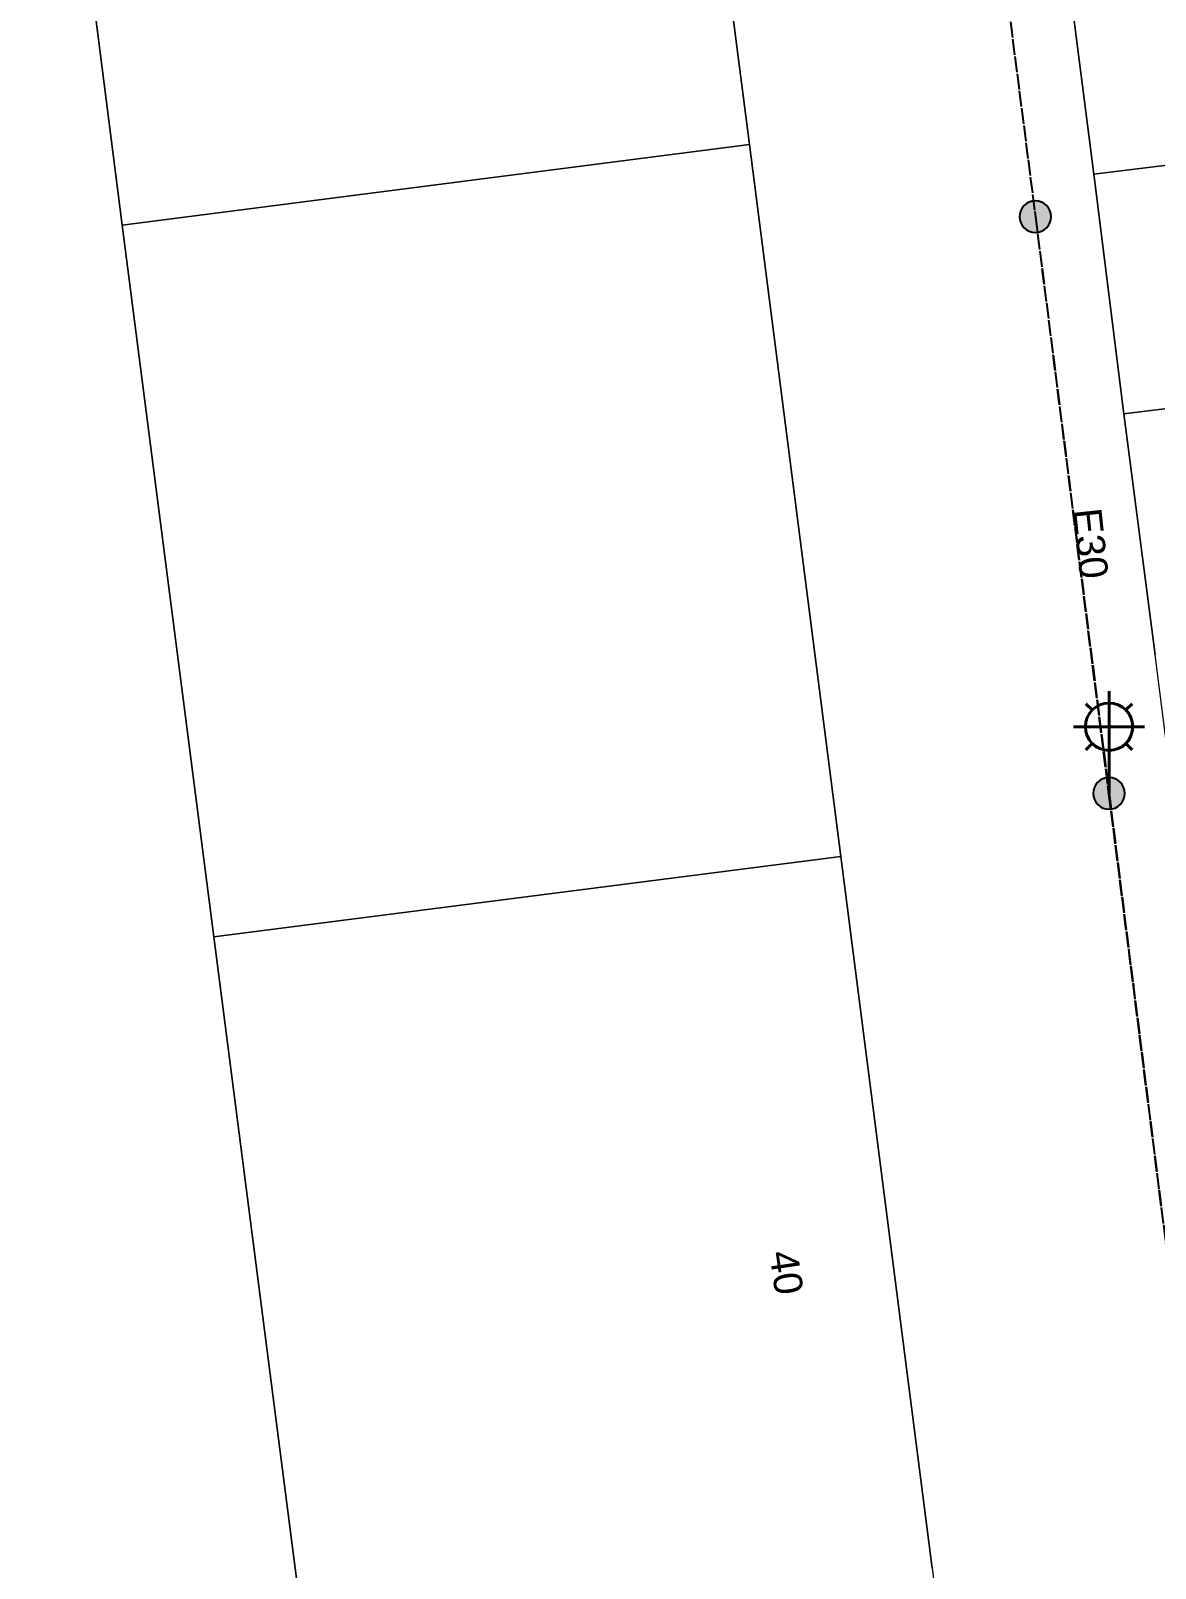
# Model space of a CAD drawing. Header units: metres. Extents: x 298156 to 298818, y 6171580 to 6172425.
# Drawn here: x 298275.5 to 298346.6, y 6172042.3 to 6172139.5 of the extents above; entities that cross this region are included whole.
import ezdxf
from ezdxf.enums import TextEntityAlignment as Align

# ---------------------------------------------------------------- set-up
doc = ezdxf.new("R2010")
doc.units = ezdxf.units.M
doc.linetypes.add('Cable Exist OH', pattern=[1, 1, 0])
doc.layers.get('0').update_dxf_attribs({"color": 6})
for name, color, linetype, lineweight in [('Cadastre Buildings_SP_EXT', 9, 'Continuous', 5), ('Cadastre Land Parcels_SP_EXT', 9, 'Continuous', 5), ('Cadastre Roads_SP_EXT', 9, 'Continuous', 5)]:
    doc.layers.add(name, color=color, linetype=linetype, lineweight=lineweight)
for name, color, linetype in [('Equip_SP_SL_EXT', 7, 'Continuous'), ('Mains_HV_EXT', 7, 'Continuous'), ('Mains_LV_EXT', 7, 'Continuous'), ('Mains_SL_EXT', 7, 'Continuous'), ('SupportsOH_SP_TR_HV_LV_SL_EXT', 7, 'Continuous')]:
    doc.layers.add(name, color=color, linetype=linetype)
doc.layers.get('0').off()
doc.styles.add('iecARIAL', font='arial.ttf', dxfattribs={"height": 2})
doc.styles.add('POLE_LABEL', font='arial.ttf')
doc.styles.get("Standard").update_dxf_attribs({"font": 'arial.ttf'})

# ---------------------------------------------------------------- blocks, each defined once
blk = doc.blocks.new('SL_LANTERN_EXT')
at = {"lineweight": 40}
for p, q in [((0, 1.968), (0, 6.468)), ((-1.459, 5.676), (-1.061, 5.278)), ((1.458, 5.676), (1.06, 5.278)), ((-2.25, 4.218), (2.25, 4.218)), ((-1.459, 2.759), (-1.061, 3.157)), ((1.458, 2.759), (1.06, 3.157)), ((0, 0), (0, 2.721))]:
    blk.add_line(p, q, dxfattribs=at)
blk.add_circle((0, 4.218), 1.5, dxfattribs=at)
at = {"style": 'iecARIAL', "flags": 8}
blk.add_attdef('ASSET_NUM', (1.5, 1.5), '', height=2.5, dxfattribs=at)
for tag, p, height, flags in [('CONSTRUCTED_VOLTAGE', (0.981, -0.653), 0.2, 9), ('CONTROL_TYPE', (0.981, -0.853), 0.2, 9), ('LANTERN_PURPOSE', (0.981, -1.053), 0.2, 9), ('LNUMBER', (2.181, -3.253), 2.5, 8), ('OPERATING_VOLTAGE', (0.981, -1.653), 0.2, 9), ('ORIENTATION', (0.981, -1.853), 0.2, 9), ('OWNED_BY', (0.981, -2.053), 0.2, 9), ('LANTERN_TYPE', (0.981, -1.253), 0.2, 9), ('NO_PHASES', (0.981, -1.453), 0.2, 9), ('STATE', (0.981, -2.253), 0.2, 9), ('CEXIST', (0.981, -2.653), 0.2, 9), ('CNEW', (0.981, -2.853), 0.2, 9), ('CNUMBER', (0.981, -3.053), 0.2, 9), ('USAGE', (0.981, -2.453), 0.2, 9), ('CREMOVE', (0.981, -3.253), 0.2, 9), ('CREPLACE', (0.981, -3.453), 0.2, 9), ('LKINGHEIGHT', (0.981, -3.653), 0.2, 9), ('LBRACKET', (0.981, -3.853), 0.2, 9), ('LBRACKETVOCAB', (0.981, -4.053), 0.2, 9), ('LCATEGORY', (0.981, -4.253), 0.2, 9), ('LCHARGE1', (0.981, -4.453), 0.2, 9), ('LCHARGE1PERCENT', (0.981, -4.653), 0.2, 9), ('LCHARGE2', (0.981, -4.853), 0.2, 9), ('LCHARGE2PERCENT', (0.981, -5.053), 0.2, 9), ('LCHARGE3', (0.981, -5.253), 0.2, 9), ('LCHARGE3PERCENT', (0.981, -5.453), 0.2, 9), ('LEXIST', (0.981, -5.653), 0.2, 9), ('LLAMP', (0.981, -5.853), 0.2, 9), ('LLAMPVOCAB', (0.981, -6.053), 0.2, 9), ('LMAST', (0.981, -6.253), 0.2, 9), ('LMASTVOCAB', (0.981, -6.453), 0.2, 9), ('LNEW', (0.981, -6.653), 0.2, 9), ('LANTNUMBER', (0.981, -6.853), 0.2, 9), ('LOUTREACH', (0.981, -7.253), 0.2, 9), ('LOUTREACHVOCAB', (0.981, -7.453), 0.2, 9), ('LRATECODE', (0.981, -7.653), 0.2, 9), ('LREMOVE', (0.981, -7.853), 0.2, 9), ('LREPLACE', (0.981, -8.053), 0.2, 9), ('LTYPE', (0.981, -8.253), 0.2, 9), ('LTYPEVOCAB', (0.981, -8.453), 0.2, 9), ('LEGEND', (0.981, -8.653), 0.2, 9), ('LOCATION', (0.981, -8.853), 0.2, 9), ('STREETNAME', (0.981, -9.253), 0.2, 9), ('SUBURB', (0.981, -9.453), 0.2, 1), ('NOTES', (0.981, -9.053), 0.2, 9)]:
    blk.add_attdef(tag, p, '', height=height, dxfattribs=dict(flags=flags))
blk = doc.blocks.new('POLE_EXT')
blk.add_hatch(color=256).paths.add_polyline_path([(-1, 0, 1), (1, 0, 1)])
blk.add_lwpolyline([(-1, 0, 1), (1, 0, 1)], format="xyb", close=True)
for tag, height, flags, p in [('pNumber', 2.5, 8, (-17.84, 2.067)), ('OWNED_BY', 0.2, 9, (1.355, -0.4)), ('SPECIAL_USE', 0.2, 9, (1.355, -0.8)), ('STATE', 0.2, 9, (1.355, -1)), ('PARENT', 0.2, 9, (1.355, -0.6)), ('cLV', 0.2, 9, (1.355, -1.4)), ('cHV', 0.2, 9, (1.355, -2)), ('hDepth', 0.2, 9, (1.355, -1.6)), ('hDia', 0.2, 9, (1.355, -1.8)), ('USAGE', 0.2, 9, (1.355, -1.2)), ('LBRACKET', 0.2, 9, (1.355, -2.2)), ('LExisting', 0.2, 9, (1.355, -2.4)), ('LANTNUMBER', 0.2, 9, (1.355, -2.6)), ('LOther', 0.2, 9, (1.355, -2.8)), ('LRemove', 0.2, 9, (1.355, -3)), ('cLinedev', 0.2, 9, (1.355, -3.4)), ('pExisting', 0.2, 9, (1.355, -3.8)), ('LEGEND', 0.2, 9, (1.355, -3.2)), ('LOCATION', 0.2, 9, (1.355, -3.6)), ('pFooting', 0.2, 9, (1.355, -4.4)), ('pNew', 0.2, 9, (1.355, -4.6)), ('PFNUMBER', 0.2, 9, (1.355, -4)), ('NEWPFNUMBER', 0.2, 9, (1.355, -4.2)), ('pRelocate', 0.2, 9, (1.355, -5)), ('pRemove', 0.2, 9, (1.355, -5.2)), ('pReplace', 0.2, 9, (1.355, -5.4)), ('pStay', 0.2, 9, (1.355, -5.6)), ('pType', 0.2, 9, (1.355, -5.8)), ('cspan', 0.2, 9, (1.355, -6)), ('STREETNAME', 0.2, 9, (1.355, -6.2)), ('SUBURB', 0.2, 9, (1.355, -6.4)), ('NOTES', 0.2, 9, (1.355, -6.6)), ('MAINTAINED_BY', 0.2, 9, (1.355, -6.814)), ('OPERATED_BY', 0.2, 9, (1.355, -7.014))]:
    blk.add_attdef(tag, text='', height=height, dxfattribs=dict(flags=flags)).set_placement(p, align=Align.MIDDLE_LEFT)
at = {"style": 'POLE_LABEL'}
for tag, height, flags, p in [('ASSET_NUM', 2.5, 8, (2, 2)), ('STRUCTURE_PLANT_NUMBER', 0.2, 9, (1.355, 0.028)), ('STREET_CODE', 0.2, 9, (1.355, -0.2))]:
    blk.add_attdef(tag, text='', height=height, dxfattribs=dict(at, flags=flags)).set_placement(p, align=Align.MIDDLE_LEFT)
at = {"flags": 1}
blk.add_attdef('Z', (1.355, -7.328), '', height=0.2, dxfattribs=at)

msp = doc.modelspace()

# ---------------------------------------------------------------- linework, layer by layer
at = {"layer": 'Cadastre Buildings_SP_EXT', "linetype": 'Continuous'}
for p, q in [((298275.504, 6172172.263), (298281.292, 6172127.232)), ((298320.93, 6172132.331), (298316.412, 6172167.54)), ((298320.93, 6172132.331), (298281.292, 6172127.232)), ((298281.292, 6172127.232), (298320.93, 6172132.331)), ((298326.711, 6172087.3), (298320.93, 6172132.331)), ((298281.292, 6172127.232), (298287.073, 6172082.202)), ((298287.073, 6172082.202), (298326.711, 6172087.3)), ((298326.711, 6172087.3), (298326.711, 6172087.3))]:
    msp.add_line(p, q, dxfattribs=at)
at = {"layer": 'Cadastre Land Parcels_SP_EXT', "linetype": 'Continuous'}
for p, q in [((298281.292, 6172127.232), (298275.504, 6172172.263)), ((298340.805, 6172145.241), (298342.705, 6172130.446)), ((298379.057, 6172134.988), (298342.705, 6172130.446)), ((298342.705, 6172130.446), (298379.057, 6172134.988)), ((298342.705, 6172130.446), (298344.606, 6172115.283)), ((298287.073, 6172082.202), (298281.292, 6172127.232)), ((298380.991, 6172119.911), (298344.606, 6172115.283)), ((298344.606, 6172115.283), (298380.991, 6172119.911)), ((298344.606, 6172115.283), (298346.586, 6172100.041)), ((298326.711, 6172087.3), (298287.073, 6172082.202)), ((298332.491, 6172042.27), (298326.711, 6172087.3)), ((298287.073, 6172082.202), (298292.87, 6172037.14)), ((298292.87, 6172037.14), (298287.073, 6172082.202))]:
    msp.add_line(p, q, dxfattribs=at)
at = {"layer": 'Cadastre Roads_SP_EXT', "linetype": 'Continuous'}
for p, q in [((298316.412, 6172167.54), (298320.93, 6172132.331)), ((298342.705, 6172130.446), (298340.805, 6172145.241)), ((298320.93, 6172132.331), (298326.711, 6172087.3)), ((298344.606, 6172115.283), (298342.705, 6172130.446)), ((298346.586, 6172100.041), (298344.606, 6172115.283)), ((298348.504, 6172084.963), (298346.586, 6172100.041)), ((298326.711, 6172087.3), (298332.491, 6172042.27)), ((298332.491, 6172042.27), (298334.437, 6172027.153))]:
    msp.add_line(p, q, dxfattribs=at)
at = {"layer": 'Mains_HV_EXT', "linetype": 'Cable Exist OH'}
for p, q in [((298332.398, 6172179.36), (298339.011, 6172127.76)), ((298339.011, 6172127.76), (298343.64, 6172091.257)), ((298343.64, 6172091.257), (298348.881, 6172049.936))]:
    msp.add_line(p, q, dxfattribs=at)
at = {"layer": 'Mains_LV_EXT', "linetype": 'Cable Exist OH'}
for p, q in [((298332.398, 6172179.36), (298339.011, 6172127.76)), ((298339.011, 6172127.76), (298343.668, 6172091.28)), ((298343.668, 6172091.28), (298348.881, 6172049.936))]:
    msp.add_line(p, q, dxfattribs=at)
at = {"layer": 'Mains_SL_EXT', "linetype": 'Cable Exist OH'}
for p, q in [((298332.398, 6172179.36), (298339.011, 6172127.76)), ((298339.011, 6172127.76), (298343.668, 6172091.28)), ((298343.668, 6172091.28), (298348.881, 6172049.936))]:
    msp.add_line(p, q, dxfattribs=at)

# ---------------------------------------------------------------- block references
at = {"layer": 'Equip_SP_SL_EXT'}
msp.add_blockref('SL_LANTERN_EXT', (298343.668, 6172091.28), dxfattribs=at)
at = {"layer": 'SupportsOH_SP_TR_HV_LV_SL_EXT'}
for p in [(298339.011, 6172127.76), (298343.668, 6172091.28)]:
    msp.add_blockref('POLE_EXT', p, dxfattribs=at)

# ---------------------------------------------------------------- texts
at = {"layer": 'Cadastre Land Parcels_SP_EXT'}
msp.add_text('40', height=1.8, rotation=278.27411, dxfattribs=at).set_placement((298322.183, 6172062.233))
at = {"layer": 'Mains_LV_EXT'}
msp.add_text('E30', height=1.8, rotation=276.10565, dxfattribs=at).set_placement((298341.377, 6172109.229))

doc.saveas('drawing.dxf')
